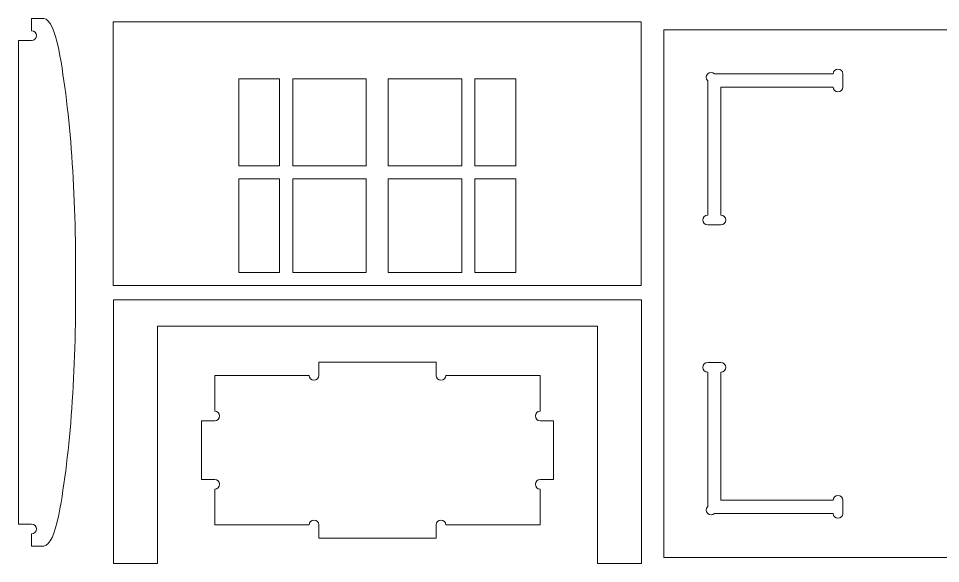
# Model space of a CAD drawing. Header units: millimetres. Extents: x -494 to 494, y -418 to 418.
# Drawn here: x -488.2 to -278.6, y 132 to 256 of the extents above; entities that cross this region are included whole.
import ezdxf

# ---------------------------------------------------------------- set-up
doc = ezdxf.new("R2010")
doc.units = ezdxf.units.MM
doc.header["$MEASUREMENT"] = 0

msp = doc.modelspace()

# ---------------------------------------------------------------- linework, layer by layer
at = {"lineweight": 9}
for points, knots in [([(-475.2045, 195.9901), (-475.097, 175.3872), (-476.3637, 157.7472), (-479.0045, 143.0701), (-479.0045, 143.0701), (-479.9639, 138.6048), (-481.0972, 136.2448), (-482.4045, 135.9901), (-482.4045, 135.9901), (-482.4045, 135.9901), (-485.2045, 135.9901), (-485.2045, 135.9901), (-485.2045, 135.9901), (-485.2045, 135.9901), (-485.2045, 138.7901), (-485.2045, 138.7901), (-485.2045, 138.7901), (-484.597, 138.7901), (-484.1045, 139.2826), (-484.1045, 139.8901), (-484.1045, 139.8901), (-484.1045, 140.4976), (-484.597, 140.9901), (-485.2045, 140.9901), (-485.2045, 140.9901), (-485.2045, 140.9901), (-488.2045, 140.9901), (-488.2045, 140.9901), (-488.2045, 140.9901), (-488.2045, 140.9901), (-488.2045, 250.9901), (-488.2045, 250.9901), (-488.2045, 250.9901), (-488.2045, 250.9901), (-485.2045, 250.9901), (-485.2045, 250.9901), (-485.2045, 250.9901), (-484.597, 250.9901), (-484.1045, 251.4826), (-484.1045, 252.0901), (-484.1045, 252.0901), (-484.1045, 252.6976), (-484.597, 253.1901), (-485.2045, 253.1901), (-485.2045, 253.1901), (-485.2045, 253.1901), (-485.2045, 255.9901), (-485.2045, 255.9901), (-485.2045, 255.9901), (-485.2045, 255.9901), (-482.4045, 255.9901), (-482.4045, 255.9901), (-482.4045, 255.9901), (-481.0993, 255.7393), (-479.966, 253.376), (-479.0045, 248.9001), (-479.0045, 248.9001), (-476.3637, 234.2263), (-475.097, 216.5897), (-475.2045, 195.9901)], [0, 0, 0, 0, 0.0625, 0.0625, 0.0625, 0.0625, 0.125, 0.125, 0.125, 0.125, 0.1875, 0.1875, 0.1875, 0.1875, 0.25, 0.25, 0.25, 0.25, 0.3125, 0.3125, 0.3125, 0.3125, 0.375, 0.375, 0.375, 0.375, 0.4375, 0.4375, 0.4375, 0.4375, 0.5, 0.5, 0.5, 0.5, 0.5625, 0.5625, 0.5625, 0.5625, 0.625, 0.625, 0.625, 0.625, 0.6875, 0.6875, 0.6875, 0.6875, 0.75, 0.75, 0.75, 0.75, 0.8125, 0.8125, 0.8125, 0.8125, 0.875, 0.875, 0.875, 0.875, 1, 1, 1, 1]), ([(-346.6344, 255.2205), (-346.6344, 255.2205), (-466.6344, 255.2205), (-466.6344, 255.2205), (-466.6344, 255.2205), (-466.6344, 255.2205), (-466.6344, 195.2205), (-466.6344, 195.2205), (-466.6344, 195.2205), (-466.6344, 195.2205), (-346.6344, 195.2205), (-346.6344, 195.2205), (-346.6344, 195.2205), (-346.6344, 195.2205), (-346.6344, 255.2205), (-346.6344, 255.2205)], [0, 0, 0, 0, 0.2, 0.2, 0.2, 0.2, 0.4, 0.4, 0.4, 0.4, 0.6, 0.6, 0.6, 0.6, 1, 1, 1, 1]), ([(-121.5223, 253.398), (-121.5223, 253.398), (-341.5223, 253.398), (-341.5223, 253.398), (-341.5223, 253.398), (-341.5223, 253.398), (-341.5223, 133.398), (-341.5223, 133.398), (-341.5223, 133.398), (-341.5223, 133.398), (-121.5223, 133.398), (-121.5223, 133.398), (-121.5223, 133.398), (-121.5223, 133.398), (-121.5223, 253.398), (-121.5223, 253.398)], [0, 0, 0, 0, 0.2, 0.2, 0.2, 0.2, 0.4, 0.4, 0.4, 0.4, 0.6, 0.6, 0.6, 0.6, 1, 1, 1, 1]), ([(-328.5223, 240.388), (-328.5223, 240.388), (-303.0123, 240.388), (-303.0123, 240.388), (-303.0123, 240.388), (-303.0123, 239.7805), (-302.5198, 239.288), (-301.9123, 239.288), (-301.9123, 239.288), (-301.3048, 239.288), (-300.8123, 239.7805), (-300.8123, 240.388), (-300.8123, 240.388), (-300.8123, 240.388), (-300.8123, 243.388), (-300.8123, 243.388), (-300.8123, 243.388), (-300.8123, 243.9955), (-301.3048, 244.488), (-301.9123, 244.488), (-301.9123, 244.488), (-302.5198, 244.488), (-303.0123, 243.9955), (-303.0123, 243.388), (-303.0123, 243.388), (-303.0123, 243.388), (-329.9667, 243.388), (-329.9667, 243.388), (-329.9667, 243.388), (-330.3962, 243.8176), (-331.0928, 243.8176), (-331.5223, 243.388), (-331.5223, 243.388), (-331.9519, 242.9585), (-331.9519, 242.2619), (-331.5223, 241.8324), (-331.5223, 241.8324), (-331.5223, 241.8324), (-331.5223, 211.258), (-331.5223, 211.258), (-331.5223, 211.258), (-332.1298, 211.258), (-332.6223, 210.7655), (-332.6223, 210.158), (-332.6223, 210.158), (-332.6223, 209.5505), (-332.1298, 209.058), (-331.5223, 209.058), (-331.5223, 209.058), (-331.5223, 209.058), (-328.5223, 209.058), (-328.5223, 209.058), (-328.5223, 209.058), (-327.9148, 209.058), (-327.4223, 209.5505), (-327.4223, 210.158), (-327.4223, 210.158), (-327.4223, 210.7655), (-327.9148, 211.258), (-328.5223, 211.258), (-328.5223, 211.258), (-328.5223, 211.258), (-328.5223, 240.388), (-328.5223, 240.388)], [0, 0, 0, 0, 0.05882353, 0.05882353, 0.05882353, 0.05882353, 0.11764706, 0.11764706, 0.11764706, 0.11764706, 0.17647059, 0.17647059, 0.17647059, 0.17647059, 0.23529412, 0.23529412, 0.23529412, 0.23529412, 0.29411765, 0.29411765, 0.29411765, 0.29411765, 0.35294118, 0.35294118, 0.35294118, 0.35294118, 0.41176471, 0.41176471, 0.41176471, 0.41176471, 0.47058824, 0.47058824, 0.47058824, 0.47058824, 0.52941176, 0.52941176, 0.52941176, 0.52941176, 0.58823529, 0.58823529, 0.58823529, 0.58823529, 0.64705882, 0.64705882, 0.64705882, 0.64705882, 0.70588235, 0.70588235, 0.70588235, 0.70588235, 0.76470588, 0.76470588, 0.76470588, 0.76470588, 0.82352941, 0.82352941, 0.82352941, 0.82352941, 0.88235294, 0.88235294, 0.88235294, 0.88235294, 1, 1, 1, 1]), ([(-428.8344, 242.2805), (-428.8344, 242.2805), (-438.1344, 242.2805), (-438.1344, 242.2805), (-438.1344, 242.2805), (-438.1344, 242.2805), (-438.1344, 222.4905), (-438.1344, 222.4905), (-438.1344, 222.4905), (-438.1344, 222.4905), (-428.8344, 222.4905), (-428.8344, 222.4905), (-428.8344, 222.4905), (-428.8344, 222.4905), (-428.8344, 242.2805), (-428.8344, 242.2805)], [0, 0, 0, 0, 0.2, 0.2, 0.2, 0.2, 0.4, 0.4, 0.4, 0.4, 0.6, 0.6, 0.6, 0.6, 1, 1, 1, 1]), ([(-409.1344, 242.2805), (-409.1344, 242.2805), (-425.8344, 242.2805), (-425.8344, 242.2805), (-425.8344, 242.2805), (-425.8344, 242.2805), (-425.8344, 222.4905), (-425.8344, 222.4905), (-425.8344, 222.4905), (-425.8344, 222.4905), (-409.1344, 222.4905), (-409.1344, 222.4905), (-409.1344, 222.4905), (-409.1344, 222.4905), (-409.1344, 242.2805), (-409.1344, 242.2805)], [0, 0, 0, 0, 0.2, 0.2, 0.2, 0.2, 0.4, 0.4, 0.4, 0.4, 0.6, 0.6, 0.6, 0.6, 1, 1, 1, 1]), ([(-387.4344, 242.2805), (-387.4344, 242.2805), (-404.1344, 242.2805), (-404.1344, 242.2805), (-404.1344, 242.2805), (-404.1344, 242.2805), (-404.1344, 222.4905), (-404.1344, 222.4905), (-404.1344, 222.4905), (-404.1344, 222.4905), (-387.4344, 222.4905), (-387.4344, 222.4905), (-387.4344, 222.4905), (-387.4344, 222.4905), (-387.4344, 242.2805), (-387.4344, 242.2805)], [0, 0, 0, 0, 0.2, 0.2, 0.2, 0.2, 0.4, 0.4, 0.4, 0.4, 0.6, 0.6, 0.6, 0.6, 1, 1, 1, 1]), ([(-375.1344, 242.2805), (-375.1344, 242.2805), (-384.4344, 242.2805), (-384.4344, 242.2805), (-384.4344, 242.2805), (-384.4344, 242.2805), (-384.4344, 222.4905), (-384.4344, 222.4905), (-384.4344, 222.4905), (-384.4344, 222.4905), (-375.1344, 222.4905), (-375.1344, 222.4905), (-375.1344, 222.4905), (-375.1344, 222.4905), (-375.1344, 242.2805), (-375.1344, 242.2805)], [0, 0, 0, 0, 0.2, 0.2, 0.2, 0.2, 0.4, 0.4, 0.4, 0.4, 0.6, 0.6, 0.6, 0.6, 1, 1, 1, 1]), ([(-428.8344, 219.5005), (-428.8344, 219.5005), (-438.1344, 219.5005), (-438.1344, 219.5005), (-438.1344, 219.5005), (-438.1344, 219.5005), (-438.1344, 198.2205), (-438.1344, 198.2205), (-438.1344, 198.2205), (-438.1344, 198.2205), (-428.8344, 198.2205), (-428.8344, 198.2205), (-428.8344, 198.2205), (-428.8344, 198.2205), (-428.8344, 219.5005), (-428.8344, 219.5005)], [0, 0, 0, 0, 0.2, 0.2, 0.2, 0.2, 0.4, 0.4, 0.4, 0.4, 0.6, 0.6, 0.6, 0.6, 1, 1, 1, 1]), ([(-409.1344, 219.5005), (-409.1344, 219.5005), (-425.8344, 219.5005), (-425.8344, 219.5005), (-425.8344, 219.5005), (-425.8344, 219.5005), (-425.8344, 198.2205), (-425.8344, 198.2205), (-425.8344, 198.2205), (-425.8344, 198.2205), (-409.1344, 198.2205), (-409.1344, 198.2205), (-409.1344, 198.2205), (-409.1344, 198.2205), (-409.1344, 219.5005), (-409.1344, 219.5005)], [0, 0, 0, 0, 0.2, 0.2, 0.2, 0.2, 0.4, 0.4, 0.4, 0.4, 0.6, 0.6, 0.6, 0.6, 1, 1, 1, 1]), ([(-387.4344, 219.5005), (-387.4344, 219.5005), (-404.1344, 219.5005), (-404.1344, 219.5005), (-404.1344, 219.5005), (-404.1344, 219.5005), (-404.1344, 198.2205), (-404.1344, 198.2205), (-404.1344, 198.2205), (-404.1344, 198.2205), (-387.4344, 198.2205), (-387.4344, 198.2205), (-387.4344, 198.2205), (-387.4344, 198.2205), (-387.4344, 219.5005), (-387.4344, 219.5005)], [0, 0, 0, 0, 0.2, 0.2, 0.2, 0.2, 0.4, 0.4, 0.4, 0.4, 0.6, 0.6, 0.6, 0.6, 1, 1, 1, 1]), ([(-375.1344, 219.5005), (-375.1344, 219.5005), (-384.4344, 219.5005), (-384.4344, 219.5005), (-384.4344, 219.5005), (-384.4344, 219.5005), (-384.4344, 198.2205), (-384.4344, 198.2205), (-384.4344, 198.2205), (-384.4344, 198.2205), (-375.1344, 198.2205), (-375.1344, 198.2205), (-375.1344, 198.2205), (-375.1344, 198.2205), (-375.1344, 219.5005), (-375.1344, 219.5005)], [0, 0, 0, 0, 0.2, 0.2, 0.2, 0.2, 0.4, 0.4, 0.4, 0.4, 0.6, 0.6, 0.6, 0.6, 1, 1, 1, 1]), ([(-346.5946, 192.0034), (-346.5946, 192.0034), (-466.5946, 192.0034), (-466.5946, 192.0034), (-466.5946, 192.0034), (-466.5946, 192.0034), (-466.5946, 132.0034), (-466.5946, 132.0034), (-466.5946, 132.0034), (-466.5946, 132.0034), (-456.5946, 132.0034), (-456.5946, 132.0034), (-456.5946, 132.0034), (-456.5946, 132.0034), (-456.5946, 186.0034), (-456.5946, 186.0034), (-456.5946, 186.0034), (-456.5946, 186.0034), (-356.5946, 186.0034), (-356.5946, 186.0034), (-356.5946, 186.0034), (-356.5946, 186.0034), (-356.5946, 132.0034), (-356.5946, 132.0034), (-356.5946, 132.0034), (-356.5946, 132.0034), (-346.5946, 132.0034), (-346.5946, 132.0034), (-346.5946, 132.0034), (-346.5946, 132.0034), (-346.5946, 192.0034), (-346.5946, 192.0034)], [0, 0, 0, 0, 0.11111111, 0.11111111, 0.11111111, 0.11111111, 0.22222222, 0.22222222, 0.22222222, 0.22222222, 0.33333333, 0.33333333, 0.33333333, 0.33333333, 0.44444444, 0.44444444, 0.44444444, 0.44444444, 0.55555556, 0.55555556, 0.55555556, 0.55555556, 0.66666667, 0.66666667, 0.66666667, 0.66666667, 0.77777778, 0.77777778, 0.77777778, 0.77777778, 1, 1, 1, 1]), ([(-443.5946, 174.8034), (-443.5946, 174.8034), (-443.5946, 166.6734), (-443.5946, 166.6734), (-443.5946, 166.6734), (-442.9871, 166.6734), (-442.4946, 166.1809), (-442.4946, 165.5734), (-442.4946, 165.5734), (-442.4946, 164.9659), (-442.9871, 164.4734), (-443.5946, 164.4734), (-443.5946, 164.4734), (-443.5946, 164.4734), (-446.5946, 164.4734), (-446.5946, 164.4734), (-446.5946, 164.4734), (-446.5946, 164.4734), (-446.5946, 151.1334), (-446.5946, 151.1334), (-446.5946, 151.1334), (-446.5946, 151.1334), (-443.5946, 151.1334), (-443.5946, 151.1334), (-443.5946, 151.1334), (-442.9871, 151.1334), (-442.4946, 150.6409), (-442.4946, 150.0334), (-442.4946, 150.0334), (-442.4946, 149.4259), (-442.9871, 148.9334), (-443.5946, 148.9334), (-443.5946, 148.9334), (-443.5946, 148.9334), (-443.5946, 140.8034), (-443.5946, 140.8034), (-443.5946, 140.8034), (-443.5946, 140.8034), (-422.1346, 140.8034), (-422.1346, 140.8034), (-422.1346, 140.8034), (-422.1346, 141.4109), (-421.6421, 141.9034), (-421.0346, 141.9034), (-421.0346, 141.9034), (-420.4271, 141.9034), (-419.9346, 141.4109), (-419.9346, 140.8034), (-419.9346, 140.8034), (-419.9346, 140.8034), (-419.9346, 137.8034), (-419.9346, 137.8034), (-419.9346, 137.8034), (-419.9346, 137.8034), (-393.2646, 137.8034), (-393.2646, 137.8034), (-393.2646, 137.8034), (-393.2646, 137.8034), (-393.2646, 140.8034), (-393.2646, 140.8034), (-393.2646, 140.8034), (-393.2646, 141.4109), (-392.7721, 141.9034), (-392.1646, 141.9034), (-392.1646, 141.9034), (-391.5571, 141.9034), (-391.0646, 141.4109), (-391.0646, 140.8034), (-391.0646, 140.8034), (-391.0646, 140.8034), (-369.5946, 140.8034), (-369.5946, 140.8034), (-369.5946, 140.8034), (-369.5946, 140.8034), (-369.5946, 148.9334), (-369.5946, 148.9334), (-369.5946, 148.9334), (-370.2021, 148.9334), (-370.6946, 149.4259), (-370.6946, 150.0334), (-370.6946, 150.0334), (-370.6946, 150.6409), (-370.2021, 151.1334), (-369.5946, 151.1334), (-369.5946, 151.1334), (-369.5946, 151.1334), (-366.5946, 151.1334), (-366.5946, 151.1334), (-366.5946, 151.1334), (-366.5946, 151.1334), (-366.5946, 164.4734), (-366.5946, 164.4734), (-366.5946, 164.4734), (-366.5946, 164.4734), (-369.5946, 164.4734), (-369.5946, 164.4734), (-369.5946, 164.4734), (-370.2021, 164.4734), (-370.6946, 164.9659), (-370.6946, 165.5734), (-370.6946, 165.5734), (-370.6946, 166.1809), (-370.2021, 166.6734), (-369.5946, 166.6734), (-369.5946, 166.6734), (-369.5946, 166.6734), (-369.5946, 174.8034), (-369.5946, 174.8034), (-369.5946, 174.8034), (-369.5946, 174.8034), (-391.0646, 174.8034), (-391.0646, 174.8034), (-391.0646, 174.8034), (-391.0646, 174.1959), (-391.5571, 173.7034), (-392.1646, 173.7034), (-392.1646, 173.7034), (-392.7721, 173.7034), (-393.2646, 174.1959), (-393.2646, 174.8034), (-393.2646, 174.8034), (-393.2646, 174.8034), (-393.2646, 177.8034), (-393.2646, 177.8034), (-393.2646, 177.8034), (-393.2646, 177.8034), (-419.9346, 177.8034), (-419.9346, 177.8034), (-419.9346, 177.8034), (-419.9346, 177.8034), (-419.9346, 174.8034), (-419.9346, 174.8034), (-419.9346, 174.8034), (-419.9346, 174.1959), (-420.4271, 173.7034), (-421.0346, 173.7034), (-421.0346, 173.7034), (-421.6421, 173.7034), (-422.1346, 174.1959), (-422.1346, 174.8034), (-422.1346, 174.8034), (-422.1346, 174.8034), (-443.5946, 174.8034), (-443.5946, 174.8034)], [0, 0, 0, 0, 0.02702703, 0.02702703, 0.02702703, 0.02702703, 0.05405405, 0.05405405, 0.05405405, 0.05405405, 0.08108108, 0.08108108, 0.08108108, 0.08108108, 0.10810811, 0.10810811, 0.10810811, 0.10810811, 0.13513514, 0.13513514, 0.13513514, 0.13513514, 0.16216216, 0.16216216, 0.16216216, 0.16216216, 0.18918919, 0.18918919, 0.18918919, 0.18918919, 0.21621622, 0.21621622, 0.21621622, 0.21621622, 0.24324324, 0.24324324, 0.24324324, 0.24324324, 0.27027027, 0.27027027, 0.27027027, 0.27027027, 0.2972973, 0.2972973, 0.2972973, 0.2972973, 0.32432432, 0.32432432, 0.32432432, 0.32432432, 0.35135135, 0.35135135, 0.35135135, 0.35135135, 0.37837838, 0.37837838, 0.37837838, 0.37837838, 0.40540541, 0.40540541, 0.40540541, 0.40540541, 0.43243243, 0.43243243, 0.43243243, 0.43243243, 0.45945946, 0.45945946, 0.45945946, 0.45945946, 0.48648649, 0.48648649, 0.48648649, 0.48648649, 0.51351351, 0.51351351, 0.51351351, 0.51351351, 0.54054054, 0.54054054, 0.54054054, 0.54054054, 0.56756757, 0.56756757, 0.56756757, 0.56756757, 0.59459459, 0.59459459, 0.59459459, 0.59459459, 0.62162162, 0.62162162, 0.62162162, 0.62162162, 0.64864865, 0.64864865, 0.64864865, 0.64864865, 0.67567568, 0.67567568, 0.67567568, 0.67567568, 0.7027027, 0.7027027, 0.7027027, 0.7027027, 0.72972973, 0.72972973, 0.72972973, 0.72972973, 0.75675676, 0.75675676, 0.75675676, 0.75675676, 0.78378378, 0.78378378, 0.78378378, 0.78378378, 0.81081081, 0.81081081, 0.81081081, 0.81081081, 0.83783784, 0.83783784, 0.83783784, 0.83783784, 0.86486486, 0.86486486, 0.86486486, 0.86486486, 0.89189189, 0.89189189, 0.89189189, 0.89189189, 0.91891892, 0.91891892, 0.91891892, 0.91891892, 0.94594595, 0.94594595, 0.94594595, 0.94594595, 1, 1, 1, 1]), ([(-328.5223, 146.398), (-328.5223, 146.398), (-303.0123, 146.398), (-303.0123, 146.398), (-303.0123, 146.398), (-303.0123, 147.0055), (-302.5198, 147.498), (-301.9123, 147.498), (-301.9123, 147.498), (-301.3048, 147.498), (-300.8123, 147.0055), (-300.8123, 146.398), (-300.8123, 146.398), (-300.8123, 146.398), (-300.8123, 143.398), (-300.8123, 143.398), (-300.8123, 143.398), (-300.8123, 142.7905), (-301.3048, 142.298), (-301.9123, 142.298), (-301.9123, 142.298), (-302.5198, 142.298), (-303.0123, 142.7905), (-303.0123, 143.398), (-303.0123, 143.398), (-303.0123, 143.398), (-329.9667, 143.398), (-329.9667, 143.398), (-329.9667, 143.398), (-330.3962, 142.9684), (-331.0928, 142.9684), (-331.5223, 143.398), (-331.5223, 143.398), (-331.9519, 143.8275), (-331.9519, 144.5241), (-331.5223, 144.9536), (-331.5223, 144.9536), (-331.5223, 144.9536), (-331.5223, 175.528), (-331.5223, 175.528), (-331.5223, 175.528), (-332.1298, 175.528), (-332.6223, 176.0205), (-332.6223, 176.628), (-332.6223, 176.628), (-332.6223, 177.2355), (-332.1298, 177.728), (-331.5223, 177.728), (-331.5223, 177.728), (-331.5223, 177.728), (-328.5223, 177.728), (-328.5223, 177.728), (-328.5223, 177.728), (-327.9148, 177.728), (-327.4223, 177.2355), (-327.4223, 176.628), (-327.4223, 176.628), (-327.4223, 176.0205), (-327.9148, 175.528), (-328.5223, 175.528), (-328.5223, 175.528), (-328.5223, 175.528), (-328.5223, 146.398), (-328.5223, 146.398)], [0, 0, 0, 0, 0.05882353, 0.05882353, 0.05882353, 0.05882353, 0.11764706, 0.11764706, 0.11764706, 0.11764706, 0.17647059, 0.17647059, 0.17647059, 0.17647059, 0.23529412, 0.23529412, 0.23529412, 0.23529412, 0.29411765, 0.29411765, 0.29411765, 0.29411765, 0.35294118, 0.35294118, 0.35294118, 0.35294118, 0.41176471, 0.41176471, 0.41176471, 0.41176471, 0.47058824, 0.47058824, 0.47058824, 0.47058824, 0.52941176, 0.52941176, 0.52941176, 0.52941176, 0.58823529, 0.58823529, 0.58823529, 0.58823529, 0.64705882, 0.64705882, 0.64705882, 0.64705882, 0.70588235, 0.70588235, 0.70588235, 0.70588235, 0.76470588, 0.76470588, 0.76470588, 0.76470588, 0.82352941, 0.82352941, 0.82352941, 0.82352941, 0.88235294, 0.88235294, 0.88235294, 0.88235294, 1, 1, 1, 1])]:
    msp.add_open_spline(points, degree=3, knots=knots, dxfattribs=at)

doc.saveas('drawing.dxf')
